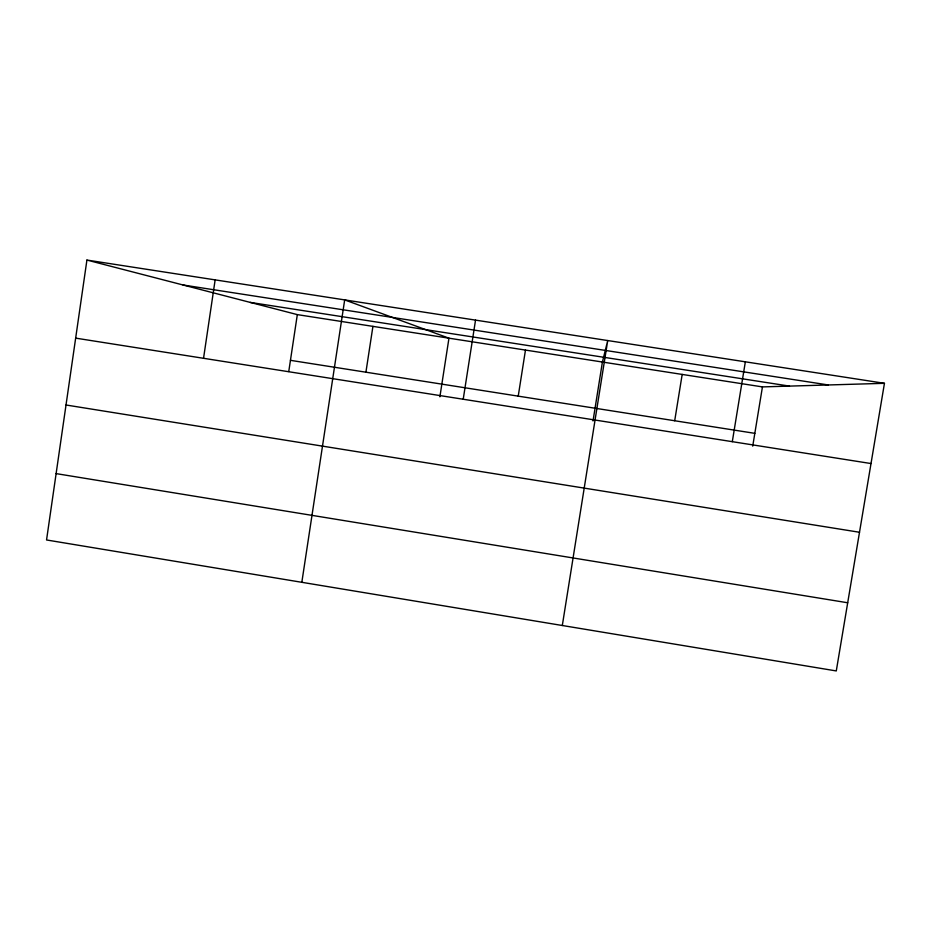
<?xml version="1.0" encoding="UTF-8"?>
<svg xmlns="http://www.w3.org/2000/svg" width="931" height="931" viewBox="0 0 931 931"><rect width="100%" height="100%" fill="white"/><g stroke="black" fill="none" stroke-linecap="round" stroke-linejoin="round"><path stroke-width="1.4" d="M86.92 260.063L46.55 539.968L836.282 670.937L884.45 383.316L86.92 260.063L297.326 314.62L762.442 386.9L884.45 383.316M203.54 358.295L215.142 279.882M288.761 371.539L297.326 314.62M301.83 582.306L344.679 299.898L448.963 338.186L439.886 396.815M365.918 372.202L372.924 326.374M463.219 399.248L475.532 320.124M518.23 396.152L525.468 350.079M593.024 420.963L602.415 362.031L607.722 340.548L562.312 625.492M674.696 420.754L682.179 374.425M732.301 441.678L745.347 361.822M752.725 446.158L762.442 386.9M183.011 284.979L828.334 384.969M250.195 302.4L789.5 386.109M290.449 360.332L754.832 433.346M75.655 338.128L871.009 463.545M66.02 404.997L859.511 532.264M56.116 473.611L847.699 602.764"/></g></svg>
